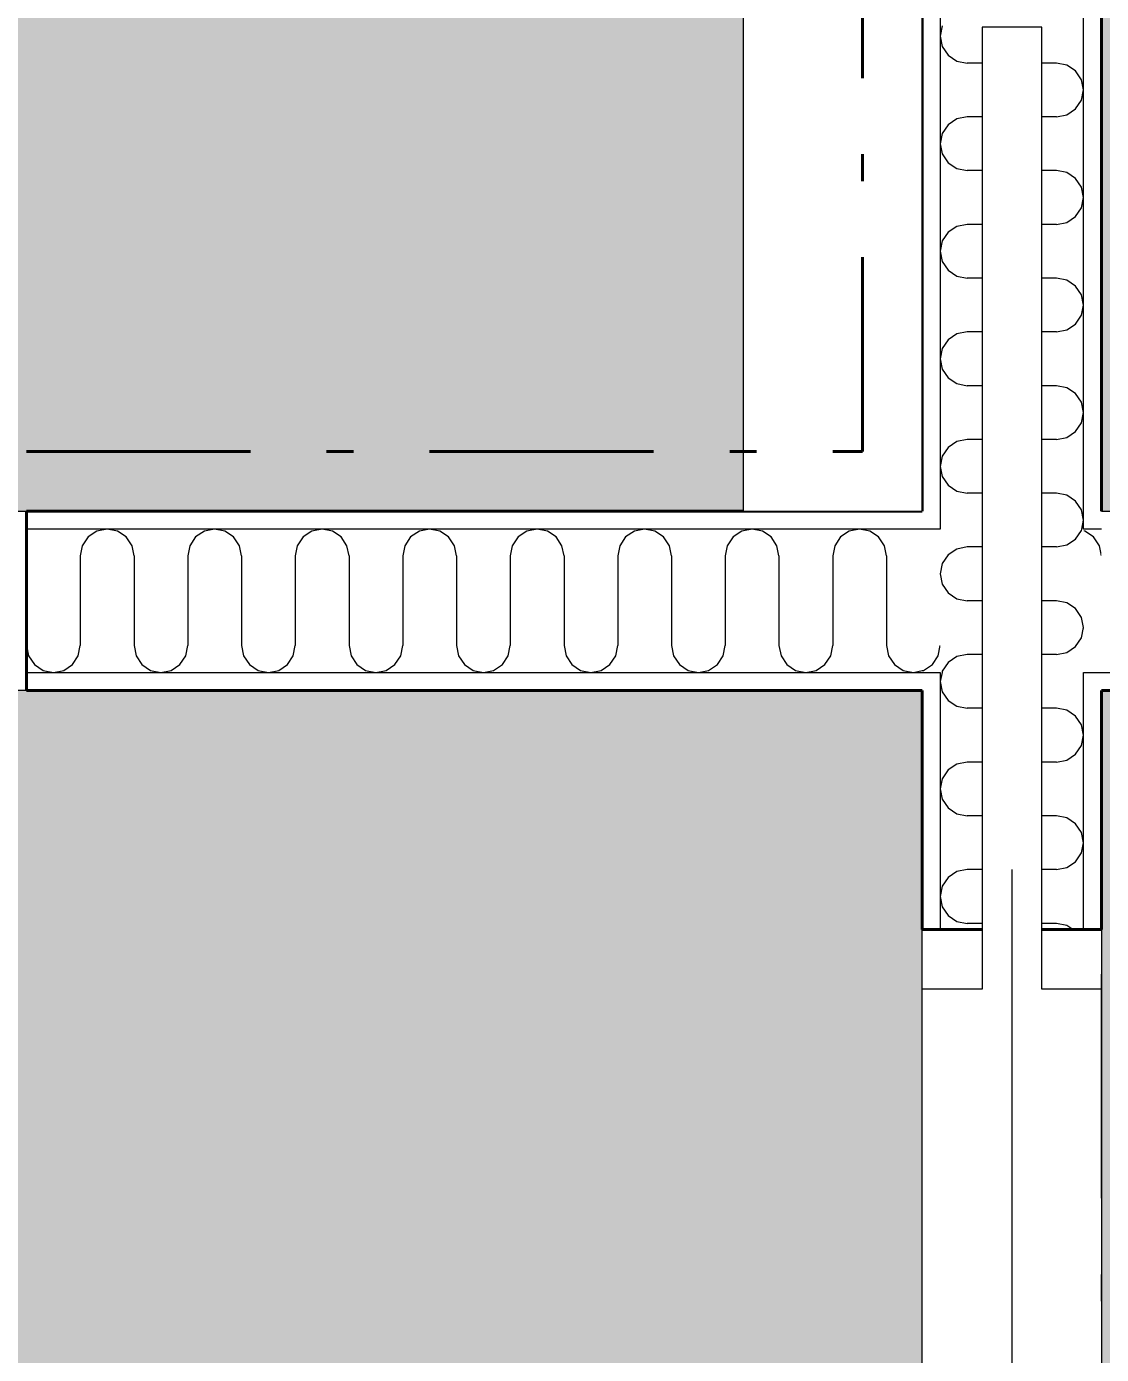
# Model space of a CAD drawing. Header units: millimetres. Extents: x -3100 to 17162, y -19566 to 10100.
# Drawn here: x 8100 to 9000, y 3644 to 4756 of the extents above; entities that cross this region are included whole.
import ezdxf

# ---------------------------------------------------------------- set-up
doc = ezdxf.new("R2010")
doc.units = ezdxf.units.MM
doc.header["$MEASUREMENT"] = 0
doc.linetypes.add('Wipeout_Contour', pattern=[1000, 0, -1000])
doc.linetypes.add('Čerchovaná M', pattern=[337.5, 187.5, -63.75, 22.5, -63.75])
for name, color, linetype in [('Externí - moduly', 7, 'Continuous'), ('Interiér - nábytek', 7, 'Continuous'), ('Konstrukce - svislé nosné', 7, 'Continuous'), ('Konstrukce – Dělicí čáry vrstev', 7, 'Continuous'), ('Kóty - SP', 7, 'Continuous'), ('Otvory – Dveře', 7, 'Continuous'), ('Výplně - Povrchové', 7, 'Continuous'), ('Výplně – Řezové', 7, 'Continuous'), ('Zóny', 7, 'Continuous')]:
    doc.layers.add(name, color=color, linetype=linetype)
doc.styles.add('GENEROVANÝ_STYL_1', font='Arial.ttf')
doc.dimstyles.new('GENEROVANÝ_STYL__1', dxfattribs={"dimtxt": 134.999996, "dimasz": 114, "dimexe": 0.18, "dimexo": 0.0625, "dimgap": 0, "dimtad": 1, "dimtih": 1, "dimtoh": 1, "dimdec": 0, "dimzin": 0, "dimdsep": 46, "dimtxsty": 'GENEROVANÝ_STYL_1', "dimblk": 'ARROWHEAD_2', "dimblk1": 'ARROWHEAD_2', "dimblk2": 'ARROWHEAD_2', "dimcen": 0.09, "dimse1": 1, "dimse2": 1, "dimclrd": 256, "dimclre": 256, "dimclrt": 256, "dimazin": 0, "dimtfac": 1, "dimtdec": 4, "dimtmove": 0, "dimatfit": 3, "dimfxl": 1, "dimtolj": 1, "dimtzin": 0, "dimarcsym": 0})
doc.dimstyles.new('GENEROVANÝ_STYL__2', dxfattribs={"dimtxt": 134.999996, "dimasz": 114, "dimexe": 0.18, "dimexo": 0.0625, "dimgap": 0, "dimtad": 1, "dimdec": 0, "dimzin": 0, "dimdsep": 46, "dimtxsty": 'GENEROVANÝ_STYL_1', "dimblk": 'ARROWHEAD_2', "dimblk1": 'ARROWHEAD_2', "dimblk2": 'ARROWHEAD_2', "dimcen": 0.09, "dimse1": 1, "dimse2": 1, "dimclrd": 256, "dimclre": 256, "dimclrt": 256, "dimazin": 0, "dimtfac": 1, "dimtdec": 4, "dimtmove": 0, "dimatfit": 3, "dimfxl": 1, "dimtolj": 1, "dimtzin": 0, "dimarcsym": 0})
doc.dimstyles.new('GENEROVANÝ_STYL__4', dxfattribs={"dimtxt": 134.999996, "dimasz": 114, "dimexe": 0.18, "dimexo": 0.0625, "dimgap": 0, "dimtad": 1, "dimtih": 1, "dimtoh": 1, "dimdec": 0, "dimzin": 0, "dimdsep": 46, "dimtxsty": 'GENEROVANÝ_STYL_1', "dimblk": 'ARROWHEAD_2', "dimblk1": 'ARROWHEAD_2', "dimblk2": 'ARROWHEAD_2', "dimcen": 0.09, "dimse1": 1, "dimse2": 1, "dimclrd": 256, "dimclre": 256, "dimclrt": 256, "dimazin": 0, "dimtfac": 1, "dimtdec": 4, "dimtmove": 2, "dimatfit": 3, "dimfxl": 1, "dimtolj": 1, "dimtzin": 0, "dimarcsym": 0})
pattern_1 = [(0, (0, 0), (0, 56.25), [0, -56.25])]

# ---------------------------------------------------------------- blocks, each defined once
blk = doc.blocks.new('Pokoj 1_1.06_4', base_point=(10597.2, 6204))
at = {"layer": 'Zóny', "linetype": 'Continuous', "lineweight": 0, "true_color": 0xffffff}
blk.add_hatch(color=7, dxfattribs=at).paths.add_polyline_path([(9000, 7400), (9000, 4350), (12700, 4350), (12700, 7400)])
blk = doc.blocks.new('Obývací pokoj + KK_1.04_5', base_point=(11400, 3454))
at = {"layer": 'Zóny', "linetype": 'Continuous', "lineweight": 0, "true_color": 0xffffff}
blk.add_hatch(color=7, dxfattribs=at).paths.add_polyline_path([(9000, 4200), (9000, 2900), (8385, 2900), (8385, 0), (9000, 0), (9000, -5080), (14100, -5080), (14100, 4200)])
blk = doc.blocks.new('Koupelna + WC_1.07_6', base_point=(5845.1, 6200))
at = {"layer": 'Zóny', "linetype": 'Continuous', "lineweight": 0, "true_color": 0xffffff}
blk.add_hatch(color=7, dxfattribs=at).paths.add_polyline_path([(5050, 7400), (5050, 5925), (5950, 5925), (5950, 6800), (6100, 6800), (6100, 4950), (5950, 4950), (5950, 5825), (5050, 5825), (5050, 4350), (8850, 4350), (8850, 7400)])
blk = doc.blocks.new('Chodba_1.11_11', base_point=(4847.2, 3004))
at = {"layer": 'Zóny', "linetype": 'Continuous', "lineweight": 0, "true_color": 0xffffff}
blk.add_hatch(color=7, dxfattribs=at).paths.add_polyline_path([(3250, 4200), (3250, 3000), (8850, 3000), (8850, 4200)])
blk = doc.blocks.new('*X234')
at = {"layer": 'Výplně – Řezové', "color": 53, "linetype": 'Continuous', "lineweight": 13, "true_color": 0xeccf4f}
for p, q in [((8986.1, 4333.3), (8985, 4333.5)), ((8993.4, 4328.4), (8986.1, 4333.3)), ((8998.3, 4321.1), (8993.4, 4328.4)), ((9000, 4312.5), (8998.3, 4321.1))]:
    blk.add_line(p, q, dxfattribs=at)
blk = doc.blocks.new('*X235')
at = {"layer": 'Výplně – Řezové', "color": 53, "linetype": 'Continuous', "lineweight": 13, "true_color": 0xeccf4f}
for p, q in [((8863.3, 4228.9), (8865, 4237.5)), ((8858.4, 4221.6), (8863.3, 4228.9)), ((8850, 4216.5), (8851.1, 4216.7)), ((8851.1, 4216.7), (8858.4, 4221.6))]:
    blk.add_line(p, q, dxfattribs=at)
blk = doc.blocks.new('*X240')
at = {"layer": 'Výplně – Řezové', "color": 53, "linetype": 'Continuous', "lineweight": 13, "true_color": 0xeccf4f}
for p, q in [((8167.5, 4335), (8158.9, 4333.3)), ((8176.1, 4333.3), (8167.5, 4335)), ((8257.5, 4335), (8248.9, 4333.3)), ((8266.1, 4333.3), (8257.5, 4335)), ((8347.5, 4335), (8338.9, 4333.3)), ((8356.1, 4333.3), (8347.5, 4335)), ((8437.5, 4335), (8428.9, 4333.3)), ((8446.1, 4333.3), (8437.5, 4335)), ((8527.5, 4335), (8518.9, 4333.3)), ((8536.1, 4333.3), (8527.5, 4335)), ((8617.5, 4335), (8608.9, 4333.3)), ((8626.1, 4333.3), (8617.5, 4335)), ((8707.5, 4335), (8698.9, 4333.3)), ((8716.1, 4333.3), (8707.5, 4335)), ((8797.5, 4335), (8788.9, 4333.3)), ((8806.1, 4333.3), (8797.5, 4335)), ((8151.6, 4328.4), (8146.7, 4321.1)), ((8158.9, 4333.3), (8151.6, 4328.4)), ((8183.4, 4328.4), (8176.1, 4333.3)), ((8188.3, 4321.1), (8183.4, 4328.4)), ((8241.6, 4328.4), (8236.7, 4321.1)), ((8248.9, 4333.3), (8241.6, 4328.4)), ((8273.4, 4328.4), (8266.1, 4333.3)), ((8278.3, 4321.1), (8273.4, 4328.4)), ((8331.6, 4328.4), (8326.7, 4321.1)), ((8338.9, 4333.3), (8331.6, 4328.4)), ((8363.4, 4328.4), (8356.1, 4333.3)), ((8368.3, 4321.1), (8363.4, 4328.4)), ((8421.6, 4328.4), (8416.7, 4321.1)), ((8428.9, 4333.3), (8421.6, 4328.4)), ((8453.4, 4328.4), (8446.1, 4333.3)), ((8458.3, 4321.1), (8453.4, 4328.4)), ((8511.6, 4328.4), (8506.7, 4321.1)), ((8518.9, 4333.3), (8511.6, 4328.4)), ((8543.4, 4328.4), (8536.1, 4333.3)), ((8548.3, 4321.1), (8543.4, 4328.4)), ((8601.6, 4328.4), (8596.7, 4321.1)), ((8608.9, 4333.3), (8601.6, 4328.4)), ((8633.4, 4328.4), (8626.1, 4333.3)), ((8638.3, 4321.1), (8633.4, 4328.4)), ((8691.6, 4328.4), (8686.7, 4321.1)), ((8698.9, 4333.3), (8691.6, 4328.4)), ((8723.4, 4328.4), (8716.1, 4333.3)), ((8728.3, 4321.1), (8723.4, 4328.4)), ((8781.6, 4328.4), (8776.7, 4321.1)), ((8788.9, 4333.3), (8781.6, 4328.4)), ((8813.4, 4328.4), (8806.1, 4333.3)), ((8818.3, 4321.1), (8813.4, 4328.4)), ((8100, 4312.5), (8100, 4237.5)), ((8146.7, 4321.1), (8145, 4312.5)), ((8145, 4312.5), (8145, 4237.5)), ((8190, 4312.5), (8188.3, 4321.1)), ((8190, 4312.5), (8190, 4237.5)), ((8236.7, 4321.1), (8235, 4312.5)), ((8235, 4312.5), (8235, 4237.5)), ((8280, 4312.5), (8278.3, 4321.1)), ((8280, 4312.5), (8280, 4237.5)), ((8326.7, 4321.1), (8325, 4312.5)), ((8325, 4312.5), (8325, 4237.5)), ((8370, 4312.5), (8368.3, 4321.1)), ((8370, 4312.5), (8370, 4237.5)), ((8416.7, 4321.1), (8415, 4312.5)), ((8415, 4312.5), (8415, 4237.5)), ((8460, 4312.5), (8458.3, 4321.1)), ((8460, 4312.5), (8460, 4237.5)), ((8506.7, 4321.1), (8505, 4312.5)), ((8505, 4312.5), (8505, 4237.5)), ((8550, 4312.5), (8548.3, 4321.1)), ((8550, 4312.5), (8550, 4237.5)), ((8596.7, 4321.1), (8595, 4312.5)), ((8595, 4312.5), (8595, 4237.5)), ((8640, 4312.5), (8638.3, 4321.1)), ((8640, 4312.5), (8640, 4237.5)), ((8686.7, 4321.1), (8685, 4312.5)), ((8685, 4312.5), (8685, 4237.5)), ((8730, 4312.5), (8728.3, 4321.1)), ((8730, 4312.5), (8730, 4237.5)), ((8776.7, 4321.1), (8775, 4312.5)), ((8775, 4312.5), (8775, 4237.5)), ((8820, 4312.5), (8818.3, 4321.1)), ((8820, 4312.5), (8820, 4237.5)), ((8100, 4237.5), (8101.7, 4228.9)), ((8143.3, 4228.9), (8145, 4237.5)), ((8190, 4237.5), (8191.7, 4228.9)), ((8233.3, 4228.9), (8235, 4237.5)), ((8280, 4237.5), (8281.7, 4228.9)), ((8323.3, 4228.9), (8325, 4237.5)), ((8370, 4237.5), (8371.7, 4228.9)), ((8413.3, 4228.9), (8415, 4237.5)), ((8460, 4237.5), (8461.7, 4228.9)), ((8503.3, 4228.9), (8505, 4237.5)), ((8550, 4237.5), (8551.7, 4228.9)), ((8593.3, 4228.9), (8595, 4237.5)), ((8640, 4237.5), (8641.7, 4228.9)), ((8683.3, 4228.9), (8685, 4237.5)), ((8730, 4237.5), (8731.7, 4228.9)), ((8773.3, 4228.9), (8775, 4237.5)), ((8820, 4237.5), (8821.7, 4228.9)), ((8101.7, 4228.9), (8106.6, 4221.6)), ((8138.4, 4221.6), (8143.3, 4228.9)), ((8191.7, 4228.9), (8196.6, 4221.6)), ((8228.4, 4221.6), (8233.3, 4228.9)), ((8281.7, 4228.9), (8286.6, 4221.6)), ((8318.4, 4221.6), (8323.3, 4228.9)), ((8371.7, 4228.9), (8376.6, 4221.6)), ((8408.4, 4221.6), (8413.3, 4228.9)), ((8461.7, 4228.9), (8466.6, 4221.6)), ((8498.4, 4221.6), (8503.3, 4228.9)), ((8551.7, 4228.9), (8556.6, 4221.6)), ((8588.4, 4221.6), (8593.3, 4228.9)), ((8641.7, 4228.9), (8646.6, 4221.6)), ((8678.4, 4221.6), (8683.3, 4228.9)), ((8731.7, 4228.9), (8736.6, 4221.6)), ((8768.4, 4221.6), (8773.3, 4228.9)), ((8821.7, 4228.9), (8826.6, 4221.6)), ((8106.6, 4221.6), (8113.9, 4216.7)), ((8113.9, 4216.7), (8122.5, 4215)), ((8122.5, 4215), (8131.1, 4216.7)), ((8131.1, 4216.7), (8138.4, 4221.6)), ((8196.6, 4221.6), (8203.9, 4216.7)), ((8203.9, 4216.7), (8212.5, 4215)), ((8212.5, 4215), (8221.1, 4216.7)), ((8221.1, 4216.7), (8228.4, 4221.6)), ((8286.6, 4221.6), (8293.9, 4216.7)), ((8293.9, 4216.7), (8302.5, 4215)), ((8302.5, 4215), (8311.1, 4216.7)), ((8311.1, 4216.7), (8318.4, 4221.6)), ((8376.6, 4221.6), (8383.9, 4216.7)), ((8383.9, 4216.7), (8392.5, 4215)), ((8392.5, 4215), (8401.1, 4216.7)), ((8401.1, 4216.7), (8408.4, 4221.6)), ((8466.6, 4221.6), (8473.9, 4216.7)), ((8473.9, 4216.7), (8482.5, 4215)), ((8482.5, 4215), (8491.1, 4216.7)), ((8491.1, 4216.7), (8498.4, 4221.6)), ((8556.6, 4221.6), (8563.9, 4216.7)), ((8563.9, 4216.7), (8572.5, 4215)), ((8572.5, 4215), (8581.1, 4216.7)), ((8581.1, 4216.7), (8588.4, 4221.6)), ((8646.6, 4221.6), (8653.9, 4216.7)), ((8653.9, 4216.7), (8662.5, 4215)), ((8662.5, 4215), (8671.1, 4216.7)), ((8671.1, 4216.7), (8678.4, 4221.6)), ((8736.6, 4221.6), (8743.9, 4216.7)), ((8743.9, 4216.7), (8752.5, 4215)), ((8752.5, 4215), (8761.1, 4216.7)), ((8761.1, 4216.7), (8768.4, 4221.6)), ((8826.6, 4221.6), (8833.9, 4216.7)), ((8833.9, 4216.7), (8842.5, 4215)), ((8842.5, 4215), (8850, 4216.5))]:
    blk.add_line(p, q, dxfattribs=at)
blk = doc.blocks.new('Zeď_15', base_point=(3250, 4200))
at = {"color": 254, "linetype": 'Wipeout_Contour', "lineweight": 0, "ltscale": 39341.343879}
blk.add_wipeout([(8850, 4335), (8850, 4215), (8865, 4215), (8865, 4335)], dxfattribs=at).dxf.layer = 'Výplně – Řezové'
at = {"color": 254, "linetype": 'Wipeout_Contour', "lineweight": 0, "ltscale": 39828.351732}
blk.add_wipeout([(8985, 4335), (8985, 4215), (9000, 4215), (9000, 4335)], dxfattribs=at).dxf.layer = 'Výplně – Řezové'
at = {"layer": 'Konstrukce - svislé nosné', "color": 7, "lineweight": 40}
for name in ['*X234', '*X235']:
    blk.add_blockref(name, (0, 0), dxfattribs=at)
at = {"color": 254, "linetype": 'Wipeout_Contour', "lineweight": 0, "ltscale": 38097.159685}
blk.add_wipeout([(8100, 4350), (8100, 4335), (8850, 4335), (8850, 4350)], dxfattribs=at).dxf.layer = 'Výplně – Řezové'
at = {"color": 254, "linetype": 'Wipeout_Contour', "lineweight": 0, "ltscale": 41016.312263}
blk.add_wipeout([(9700, 4215), (9000, 4215), (9000, 4200), (9700, 4200)], dxfattribs=at).dxf.layer = 'Výplně – Řezové'
at = {"layer": 'Výplně – Řezové', "linetype": 'Continuous', "lineweight": 13, "true_color": 0xa8a8a8}
h = blk.add_hatch(dxfattribs=at)
h.set_pattern_fill('Sádra', color=253, style=0, pattern_type=2)
h.set_pattern_definition(pattern_1)
h.paths.add_polyline_path([(8100, 4350), (8100, 4335), (8850, 4335), (8850, 4350)])
h = blk.add_hatch(dxfattribs=at)
h.set_pattern_fill('Sádra', color=253, style=0, pattern_type=2)
h.set_pattern_definition(pattern_1)
h.paths.add_polyline_path([(9700, 4215), (9000, 4215), (9000, 4200), (9700, 4200)])
at = {"layer": 'Konstrukce - svislé nosné', "color": 7, "linetype": 'Continuous', "lineweight": 40, "flags": 128}
for points in [[(8850, 4350), (8100, 4350)], [(9000, 4200), (9700, 4200)]]:
    blk.add_lwpolyline(points, dxfattribs=at)
at = {"color": 254, "linetype": 'Wipeout_Contour', "lineweight": 0, "ltscale": 37853.700518}
blk.add_wipeout([(8100, 4215), (8100, 4200), (8850, 4200), (8850, 4215)], dxfattribs=at).dxf.layer = 'Výplně – Řezové'
at = {"layer": 'Výplně – Řezové', "linetype": 'Continuous', "lineweight": 13, "true_color": 0xa8a8a8}
h = blk.add_hatch(dxfattribs=at)
h.set_pattern_fill('Sádra', color=253, style=0, pattern_type=2)
h.set_pattern_definition(pattern_1)
h.paths.add_polyline_path([(8100, 4215), (8100, 4200), (8850, 4200), (8850, 4215)])
at = {"layer": 'Konstrukce - svislé nosné', "color": 7, "linetype": 'Continuous', "lineweight": 40, "flags": 128}
blk.add_lwpolyline([(8100, 4200), (8850, 4200)], dxfattribs=at)
at = {"color": 254, "linetype": 'Wipeout_Contour', "lineweight": 0, "ltscale": 41128.510515}
blk.add_wipeout([(9000, 4215), (9700, 4215), (9700, 4335), (9000, 4335)], dxfattribs=at).dxf.layer = 'Výplně – Řezové'
at = {"layer": 'Konstrukce – Dělicí čáry vrstev', "color": 7, "linetype": 'Continuous', "lineweight": 13}
for p, q in [((9000, 4335), (8985, 4335)), ((8985, 4215), (9000, 4215)), ((9000, 4215), (9700, 4215))]:
    blk.add_line(p, q, dxfattribs=at)
at = {"color": 254, "linetype": 'Wipeout_Contour', "lineweight": 0, "ltscale": 37975.255752}
blk.add_wipeout([(8850, 4335), (8100, 4335), (8100, 4215), (8850, 4215)], dxfattribs=at).dxf.layer = 'Výplně – Řezové'
at = {"layer": 'Konstrukce - svislé nosné', "color": 7, "linetype": 'Continuous', "lineweight": 40}
for p, q in [((8100, 4350), (8100, 4335)), ((8100, 4335), (8100, 4215)), ((8100, 4215), (8100, 4200))]:
    blk.add_line(p, q, dxfattribs=at)
at = {"layer": 'Konstrukce – Dělicí čáry vrstev', "color": 7, "linetype": 'Continuous', "lineweight": 13}
for p, q in [((8850, 4335), (8100, 4335)), ((8865, 4335), (8850, 4335)), ((8100, 4215), (8850, 4215)), ((8850, 4215), (8865, 4215))]:
    blk.add_line(p, q, dxfattribs=at)
at = {"layer": 'Konstrukce - svislé nosné', "color": 7, "lineweight": 40}
blk.add_blockref('*X240', (0, 0), dxfattribs=at)
blk = doc.blocks.new('*X253')
at = {"layer": 'Výplně – Řezové', "color": 53, "linetype": 'Continuous', "lineweight": 13, "true_color": 0xeccf4f}
for p, q in [((8866.5, 4215), (8865, 4207.5)), ((8865, 4207.5), (8866.7, 4198.9)), ((8866.7, 4198.9), (8871.6, 4191.6)), ((8871.6, 4191.6), (8878.9, 4186.7)), ((8878.9, 4186.7), (8887.5, 4185)), ((8900, 4185), (8887.5, 4185)), ((8878.9, 4138.3), (8871.6, 4133.4)), ((8887.5, 4140), (8878.9, 4138.3)), ((8900, 4140), (8887.5, 4140)), ((8866.7, 4126.1), (8865, 4117.5)), ((8871.6, 4133.4), (8866.7, 4126.1)), ((8865, 4117.5), (8866.7, 4108.9)), ((8866.7, 4108.9), (8871.6, 4101.6)), ((8871.6, 4101.6), (8878.9, 4096.7)), ((8878.9, 4096.7), (8887.5, 4095)), ((8900, 4095), (8887.5, 4095)), ((8878.9, 4048.3), (8871.6, 4043.4)), ((8887.5, 4050), (8878.9, 4048.3)), ((8900, 4050), (8887.5, 4050)), ((8866.7, 4036.1), (8865, 4027.5)), ((8871.6, 4043.4), (8866.7, 4036.1)), ((8865, 4027.5), (8866.7, 4018.9)), ((8866.7, 4018.9), (8871.6, 4011.6)), ((8871.6, 4011.6), (8878.9, 4006.7)), ((8878.9, 4006.7), (8887.5, 4005)), ((8900, 4005), (8887.5, 4005))]:
    blk.add_line(p, q, dxfattribs=at)
blk = doc.blocks.new('*X254')
at = {"layer": 'Výplně – Řezové', "color": 53, "linetype": 'Continuous', "lineweight": 13, "true_color": 0xeccf4f}
for p, q in [((8962.5, 4185), (8950, 4185)), ((8971.1, 4183.3), (8962.5, 4185)), ((8978.4, 4178.4), (8971.1, 4183.3)), ((8983.3, 4171.1), (8978.4, 4178.4)), ((8985, 4162.5), (8983.3, 4171.1)), ((8983.3, 4153.9), (8985, 4162.5)), ((8971.1, 4141.7), (8978.4, 4146.6)), ((8978.4, 4146.6), (8983.3, 4153.9)), ((8962.5, 4140), (8950, 4140)), ((8962.5, 4140), (8971.1, 4141.7)), ((8962.5, 4095), (8950, 4095)), ((8971.1, 4093.3), (8962.5, 4095)), ((8978.4, 4088.4), (8971.1, 4093.3)), ((8983.3, 4081.1), (8978.4, 4088.4)), ((8985, 4072.5), (8983.3, 4081.1)), ((8983.3, 4063.9), (8985, 4072.5)), ((8971.1, 4051.7), (8978.4, 4056.6)), ((8978.4, 4056.6), (8983.3, 4063.9)), ((8962.5, 4050), (8950, 4050)), ((8962.5, 4050), (8971.1, 4051.7)), ((8962.5, 4005), (8950, 4005)), ((8971.1, 4003.3), (8962.5, 4005)), ((8976, 4000), (8971.1, 4003.3))]:
    blk.add_line(p, q, dxfattribs=at)
blk = doc.blocks.new('*X256')
at = {"layer": 'Výplně – Řezové', "color": 53, "linetype": 'Continuous', "lineweight": 13, "true_color": 0xeccf4f}
for p, q in [((8871.6, 4313.4), (8866.7, 4306.1)), ((8878.9, 4318.3), (8871.6, 4313.4)), ((8887.5, 4320), (8878.9, 4318.3)), ((8900, 4320), (8887.5, 4320)), ((8866.7, 4306.1), (8865, 4297.5)), ((8865, 4297.5), (8866.7, 4288.9)), ((8866.7, 4288.9), (8871.6, 4281.6)), ((8871.6, 4281.6), (8878.9, 4276.7)), ((8878.9, 4276.7), (8887.5, 4275)), ((8900, 4275), (8887.5, 4275)), ((8871.6, 4223.4), (8866.7, 4216.1)), ((8878.9, 4228.3), (8871.6, 4223.4)), ((8887.5, 4230), (8878.9, 4228.3)), ((8900, 4230), (8887.5, 4230)), ((8866.7, 4216.1), (8866.5, 4215))]:
    blk.add_line(p, q, dxfattribs=at)
blk = doc.blocks.new('*X257')
at = {"layer": 'Výplně – Řezové', "color": 53, "linetype": 'Continuous', "lineweight": 13, "true_color": 0xeccf4f}
for p, q in [((8983.3, 4333.9), (8983.5, 4335)), ((8971.1, 4321.7), (8978.4, 4326.6)), ((8978.4, 4326.6), (8983.3, 4333.9)), ((8962.5, 4320), (8950, 4320)), ((8962.5, 4320), (8971.1, 4321.7)), ((8962.5, 4275), (8950, 4275)), ((8971.1, 4273.3), (8962.5, 4275)), ((8978.4, 4268.4), (8971.1, 4273.3)), ((8983.3, 4261.1), (8978.4, 4268.4)), ((8985, 4252.5), (8983.3, 4261.1)), ((8983.3, 4243.9), (8985, 4252.5)), ((8971.1, 4231.7), (8978.4, 4236.6)), ((8978.4, 4236.6), (8983.3, 4243.9)), ((8962.5, 4230), (8950, 4230)), ((8962.5, 4230), (8971.1, 4231.7))]:
    blk.add_line(p, q, dxfattribs=at)
blk = doc.blocks.new('*X258')
at = {"layer": 'Výplně – Řezové', "color": 53, "linetype": 'Continuous', "lineweight": 13, "true_color": 0xeccf4f}
for p, q in [((8866.7, 4756.1), (8865, 4747.5)), ((8865, 4747.5), (8866.7, 4738.9)), ((8866.7, 4738.9), (8871.6, 4731.6)), ((8871.6, 4731.6), (8878.9, 4726.7)), ((8878.9, 4726.7), (8887.5, 4725)), ((8900, 4725), (8887.5, 4725)), ((8962.5, 4725), (8950, 4725)), ((8971.1, 4723.3), (8962.5, 4725)), ((8978.4, 4718.4), (8971.1, 4723.3)), ((8983.3, 4711.1), (8978.4, 4718.4)), ((8985, 4702.5), (8983.3, 4711.1)), ((8983.3, 4693.9), (8985, 4702.5)), ((8978.4, 4686.6), (8983.3, 4693.9)), ((8887.5, 4680), (8878.9, 4678.3)), ((8900, 4680), (8887.5, 4680)), ((8962.5, 4680), (8950, 4680)), ((8962.5, 4680), (8971.1, 4681.7)), ((8971.1, 4681.7), (8978.4, 4686.6)), ((8871.6, 4673.4), (8866.7, 4666.1)), ((8878.9, 4678.3), (8871.6, 4673.4)), ((8866.7, 4666.1), (8865, 4657.5)), ((8865, 4657.5), (8866.7, 4648.9)), ((8866.7, 4648.9), (8871.6, 4641.6)), ((8871.6, 4641.6), (8878.9, 4636.7)), ((8878.9, 4636.7), (8887.5, 4635)), ((8900, 4635), (8887.5, 4635)), ((8962.5, 4635), (8950, 4635)), ((8971.1, 4633.3), (8962.5, 4635)), ((8978.4, 4628.4), (8971.1, 4633.3)), ((8983.3, 4621.1), (8978.4, 4628.4)), ((8985, 4612.5), (8983.3, 4621.1)), ((8983.3, 4603.9), (8985, 4612.5)), ((8978.4, 4596.6), (8983.3, 4603.9)), ((8887.5, 4590), (8878.9, 4588.3)), ((8900, 4590), (8887.5, 4590)), ((8962.5, 4590), (8950, 4590)), ((8962.5, 4590), (8971.1, 4591.7)), ((8971.1, 4591.7), (8978.4, 4596.6)), ((8871.6, 4583.4), (8866.7, 4576.1)), ((8878.9, 4588.3), (8871.6, 4583.4)), ((8866.7, 4576.1), (8865, 4567.5)), ((8865, 4567.5), (8866.7, 4558.9)), ((8866.7, 4558.9), (8871.6, 4551.6)), ((8871.6, 4551.6), (8878.9, 4546.7)), ((8878.9, 4546.7), (8887.5, 4545)), ((8900, 4545), (8887.5, 4545)), ((8962.5, 4545), (8950, 4545)), ((8971.1, 4543.3), (8962.5, 4545)), ((8978.4, 4538.4), (8971.1, 4543.3)), ((8983.3, 4531.1), (8978.4, 4538.4)), ((8985, 4522.5), (8983.3, 4531.1)), ((8978.4, 4506.6), (8983.3, 4513.9)), ((8983.3, 4513.9), (8985, 4522.5)), ((8962.5, 4500), (8971.1, 4501.7)), ((8971.1, 4501.7), (8978.4, 4506.6)), ((8871.6, 4493.4), (8866.7, 4486.1)), ((8878.9, 4498.3), (8871.6, 4493.4)), ((8887.5, 4500), (8878.9, 4498.3)), ((8900, 4500), (8887.5, 4500)), ((8962.5, 4500), (8950, 4500)), ((8866.7, 4486.1), (8865, 4477.5)), ((8865, 4477.5), (8866.7, 4468.9)), ((8866.7, 4468.9), (8871.6, 4461.6)), ((8871.6, 4461.6), (8878.9, 4456.7)), ((8878.9, 4456.7), (8887.5, 4455)), ((8900, 4455), (8887.5, 4455)), ((8962.5, 4455), (8950, 4455)), ((8971.1, 4453.3), (8962.5, 4455)), ((8978.4, 4448.4), (8971.1, 4453.3)), ((8983.3, 4441.1), (8978.4, 4448.4)), ((8985, 4432.5), (8983.3, 4441.1)), ((8978.4, 4416.6), (8983.3, 4423.9)), ((8983.3, 4423.9), (8985, 4432.5)), ((8971.1, 4411.7), (8978.4, 4416.6)), ((8871.6, 4403.4), (8866.7, 4396.1)), ((8878.9, 4408.3), (8871.6, 4403.4)), ((8887.5, 4410), (8878.9, 4408.3)), ((8900, 4410), (8887.5, 4410)), ((8962.5, 4410), (8950, 4410)), ((8962.5, 4410), (8971.1, 4411.7)), ((8866.7, 4396.1), (8865, 4387.5)), ((8865, 4387.5), (8866.7, 4378.9)), ((8866.7, 4378.9), (8871.6, 4371.6)), ((8871.6, 4371.6), (8878.9, 4366.7)), ((8878.9, 4366.7), (8887.5, 4365)), ((8900, 4365), (8887.5, 4365)), ((8962.5, 4365), (8950, 4365)), ((8971.1, 4363.3), (8962.5, 4365)), ((8978.4, 4358.4), (8971.1, 4363.3)), ((8983.3, 4351.1), (8978.4, 4358.4)), ((8985, 4342.5), (8983.3, 4351.1)), ((8983.5, 4335), (8985, 4342.5))]:
    blk.add_line(p, q, dxfattribs=at)
blk = doc.blocks.new('Zásuvné dveře 27_2')
at = {"layer": 'Otvory – Dveře', "color": 7, "linetype": 'Čerchovaná M', "lineweight": 20}
for p, q in [((-450, 0), (450, 0)), ((-450, -150), (450, -150))]:
    blk.add_line(p, q, dxfattribs=at)
at = {"layer": 'Otvory – Dveře', "color": 7, "linetype": 'Continuous', "lineweight": 20}
for p, q in [((-400, 0), (-450, 0)), ((-450, 0), (-450, -150)), ((-400, -150), (-400, 0)), ((450, 0), (400, 0)), ((400, 0), (400, -50)), ((450, -50), (450, 0)), ((400, -50), (450, -50)), ((500, -75), (-300, -75)), ((450, -100), (400, -100)), ((400, -100), (400, -150)), ((450, -150), (450, -100)), ((-450, -150), (-400, -150)), ((400, -150), (450, -150))]:
    blk.add_line(p, q, dxfattribs=at)
at = {"layer": 'Otvory – Dveře', "color": 7, "linetype": 'Continuous', "lineweight": 40}
for p, q in [((-450, 0), (-450, -15)), ((-450, 0), (-450, -15)), ((450, 0), (450, -15)), ((450, 0), (450, -15)), ((-450, -15), (-450, -135)), ((-450, -15), (-450, -135)), ((450, -15), (450, -50)), ((450, -15), (450, -50)), ((450, -100), (450, -135)), ((450, -100), (450, -135)), ((-450, -135), (-450, -150)), ((-450, -135), (-450, -150)), ((450, -135), (450, -150)), ((450, -135), (450, -150))]:
    blk.add_line(p, q, dxfattribs=at)
blk = doc.blocks.new('Zeď_16', base_point=(8850, 7400))
at = {"color": 254, "linetype": 'Wipeout_Contour', "lineweight": 0, "ltscale": 39458.872003}
blk.add_wipeout([(8850, 4350), (8850, 4335), (8865, 4335), (8865, 4350)], dxfattribs=at).dxf.layer = 'Výplně – Řezové'
at = {"color": 254, "linetype": 'Wipeout_Contour', "lineweight": 0, "ltscale": 39944.443666}
blk.add_wipeout([(8985, 4350), (8985, 4335), (9000, 4335), (9000, 4350)], dxfattribs=at).dxf.layer = 'Výplně – Řezové'
at = {"color": 254, "linetype": 'Wipeout_Contour', "lineweight": 0, "ltscale": 39043.259881}
blk.add_wipeout([(8850, 4200), (8850, 4000), (8865, 4000), (8865, 4200)], dxfattribs=at).dxf.layer = 'Výplně – Řezové'
at = {"color": 254, "linetype": 'Wipeout_Contour', "lineweight": 0, "ltscale": 39533.945411}
blk.add_wipeout([(8985, 4000), (9000, 4000), (9000, 4200), (8985, 4200)], dxfattribs=at).dxf.layer = 'Výplně – Řezové'
at = {"layer": 'Výplně – Řezové', "linetype": 'Continuous', "lineweight": 13, "true_color": 0xa8a8a8}
h = blk.add_hatch(dxfattribs=at)
h.set_pattern_fill('Sádra', color=253, style=0, pattern_type=2)
h.set_pattern_definition(pattern_1)
h.paths.add_polyline_path([(8850, 4350), (8850, 4335), (8865, 4335), (8865, 4350)])
h = blk.add_hatch(dxfattribs=at)
h.set_pattern_fill('Sádra', color=253, style=0, pattern_type=2)
h.set_pattern_definition(pattern_1)
h.paths.add_polyline_path([(8985, 4350), (8985, 4335), (9000, 4335), (9000, 4350)])
h = blk.add_hatch(dxfattribs=at)
h.set_pattern_fill('Sádra', color=253, style=0, pattern_type=2)
h.set_pattern_definition(pattern_1)
h.paths.add_polyline_path([(8850, 4200), (8850, 4000), (8865, 4000), (8865, 4200)])
h = blk.add_hatch(dxfattribs=at)
h.set_pattern_fill('Sádra', color=253, style=0, pattern_type=2)
h.set_pattern_definition(pattern_1)
h.paths.add_polyline_path([(8985, 4000), (9000, 4000), (9000, 4200), (8985, 4200)])
at = {"color": 254, "linetype": 'Wipeout_Contour', "lineweight": 0, "ltscale": 42819.697294}
blk.add_wipeout([(8865, 4350), (8865, 7400), (8850, 7400), (8850, 4350)], dxfattribs=at).dxf.layer = 'Výplně – Řezové'
at = {"color": 254, "linetype": 'Wipeout_Contour', "lineweight": 0, "ltscale": 43270.252099}
blk.add_wipeout([(9000, 4350), (9000, 7400), (8985, 7400), (8985, 4350)], dxfattribs=at).dxf.layer = 'Výplně – Řezové'
at = {"color": 254, "linetype": 'Wipeout_Contour', "lineweight": 0, "ltscale": 39224.158099}
blk.add_wipeout([(8850, 4215), (8850, 4200), (8865, 4200), (8865, 4215)], dxfattribs=at).dxf.layer = 'Výplně – Řezové'
at = {"color": 254, "linetype": 'Wipeout_Contour', "lineweight": 0, "ltscale": 39712.599746}
blk.add_wipeout([(8985, 4215), (8985, 4200), (9000, 4200), (9000, 4215)], dxfattribs=at).dxf.layer = 'Výplně – Řezové'
at = {"layer": 'Výplně – Řezové', "linetype": 'Continuous', "lineweight": 13, "true_color": 0xa8a8a8}
h = blk.add_hatch(dxfattribs=at)
h.set_pattern_fill('Sádra', color=253, style=0, pattern_type=2)
h.set_pattern_definition(pattern_1)
h.paths.add_polyline_path([(8865, 4350), (8865, 7400), (8850, 7400), (8850, 4350)])
h = blk.add_hatch(dxfattribs=at)
h.set_pattern_fill('Sádra', color=253, style=0, pattern_type=2)
h.set_pattern_definition(pattern_1)
h.paths.add_polyline_path([(9000, 4350), (9000, 7400), (8985, 7400), (8985, 4350)])
h = blk.add_hatch(dxfattribs=at)
h.set_pattern_fill('Sádra', color=253, style=0, pattern_type=2)
h.set_pattern_definition(pattern_1)
h.paths.add_polyline_path([(8850, 4215), (8850, 4200), (8865, 4200), (8865, 4215)])
h = blk.add_hatch(dxfattribs=at)
h.set_pattern_fill('Sádra', color=253, style=0, pattern_type=2)
h.set_pattern_definition(pattern_1)
h.paths.add_polyline_path([(8985, 4215), (8985, 4200), (9000, 4200), (9000, 4215)])
at = {"layer": 'Konstrukce - svislé nosné', "color": 7, "linetype": 'Continuous', "lineweight": 40, "flags": 128}
for points in [[(8850, 7400), (8850, 4350)], [(9000, 4350), (9000, 7400)], [(8850, 4200), (8850, 4000)], [(9000, 4000), (9000, 4200)]]:
    blk.add_lwpolyline(points, dxfattribs=at)
at = {"color": 254, "linetype": 'Wipeout_Contour', "lineweight": 0, "ltscale": 39146.879844}
blk.add_wipeout([(8900, 4215), (8865, 4215), (8865, 4000), (8900, 4000)], dxfattribs=at).dxf.layer = 'Výplně – Řezové'
at = {"color": 254, "linetype": 'Wipeout_Contour', "lineweight": 0, "ltscale": 39455.730868}
blk.add_wipeout([(8950, 4215), (8950, 4000), (8985, 4000), (8985, 4215)], dxfattribs=at).dxf.layer = 'Výplně – Řezové'
at = {"layer": 'Konstrukce - svislé nosné', "color": 7, "linetype": 'Continuous', "lineweight": 40}
for p, q in [((8865, 4000), (8850, 4000)), ((8900, 4000), (8865, 4000)), ((8985, 4000), (8950, 4000)), ((9000, 4000), (8985, 4000))]:
    blk.add_line(p, q, dxfattribs=at)
at = {"layer": 'Konstrukce - svislé nosné', "color": 7, "lineweight": 40}
for name in ['*X253', '*X254']:
    blk.add_blockref(name, (0, 0), dxfattribs=at)
at = {"layer": 'Otvory – Dveře', "color": 7, "linetype": 'Continuous', "lineweight": 40, "xscale": -1, "zscale": 1000, "rotation": 270}
blk.add_blockref('Zásuvné dveře 27_2', (9000, 3550), dxfattribs=at)
at = {"color": 254, "linetype": 'Wipeout_Contour', "lineweight": 0, "ltscale": 39738.070303}
blk.add_wipeout([(8985, 4335), (8950, 4335), (8950, 4215), (8985, 4215)], dxfattribs=at).dxf.layer = 'Výplně – Řezové'
at = {"layer": 'Konstrukce – Dělicí čáry vrstev', "color": 7, "linetype": 'Continuous', "lineweight": 13}
for p, q in [((8985, 4215), (9000, 4215)), ((8985, 4000), (8985, 4215))]:
    blk.add_line(p, q, dxfattribs=at)
at = {"layer": 'Konstrukce - svislé nosné', "color": 7, "lineweight": 40}
blk.add_blockref('*X257', (0, 0), dxfattribs=at)
at = {"color": 254, "linetype": 'Wipeout_Contour', "lineweight": 0, "ltscale": 39431.435137}
blk.add_wipeout([(8865, 4335), (8865, 4215), (8900, 4215), (8900, 4335)], dxfattribs=at).dxf.layer = 'Výplně – Řezové'
at = {"layer": 'Konstrukce – Dělicí čáry vrstev', "color": 7, "linetype": 'Continuous', "lineweight": 13}
for p, q in [((8850, 4215), (8865, 4215)), ((8865, 4215), (8865, 4000))]:
    blk.add_line(p, q, dxfattribs=at)
at = {"layer": 'Konstrukce - svislé nosné', "color": 7, "lineweight": 40}
blk.add_blockref('*X256', (0, 0), dxfattribs=at)
at = {"color": 254, "linetype": 'Wipeout_Contour', "lineweight": 0, "ltscale": 83100.511564}
blk.add_wipeout([(8865, 4335), (8900, 4335), (8900, 4755), (8950, 4755), (8950, 4335), (8985, 4335), (8985, 7400), (8865, 7400)], dxfattribs=at).dxf.layer = 'Výplně – Řezové'
at = {"layer": 'Konstrukce - svislé nosné', "color": 7, "linetype": 'Continuous', "lineweight": 20}
for p, q in [((8900, 4755), (8900, 4000)), ((8950, 4755), (8900, 4755)), ((8950, 4000), (8950, 4755))]:
    blk.add_line(p, q, dxfattribs=at)
at = {"layer": 'Konstrukce – Dělicí čáry vrstev', "color": 7, "linetype": 'Continuous', "lineweight": 13}
for p, q in [((8865, 7400), (8865, 4335)), ((8985, 4335), (8985, 7400)), ((8865, 4335), (8850, 4335)), ((9000, 4335), (8985, 4335))]:
    blk.add_line(p, q, dxfattribs=at)
at = {"layer": 'Konstrukce - svislé nosné', "color": 7, "lineweight": 40}
blk.add_blockref('*X258', (0, 0), dxfattribs=at)
blk = doc.blocks.new('Zeď_25', base_point=(8850, 4200))
at = {"color": 254, "linetype": 'Wipeout_Contour', "lineweight": 0, "ltscale": 42545.6548}
blk.add_wipeout([(8850, 4350), (8850, 7400), (8700, 7400), (8700, 4350)], dxfattribs=at).dxf.layer = 'Výplně - Povrchové'
at = {"layer": 'Interiér - nábytek', "color": 7, "linetype": 'Continuous', "lineweight": 20, "flags": 128}
for points in [[(8700, 7400), (8700, 4350)], [(8850, 4350), (8850, 7400)], [(8700, 4350), (8850, 4350)]]:
    blk.add_lwpolyline(points, dxfattribs=at)
blk = doc.blocks.new('*D346')
at = {"layer": 'Kóty - SP', "color": 146, "linetype": 'Continuous', "lineweight": 13, "true_color": 0x1a4f6e}
for p, q in [((-2670.5, 7760), (-2670.5, 7833.3)), ((-2595.5, 7716.7), (-2745.5, 7803.3)), ((-2558, 7760), (-2783, 7760)), ((-2670.5, -9460), (-2670.5, 7760)), ((-2745.5, -9416.7), (-2595.5, -9503.3)), ((-2558, -9460), (-2783, -9460)), ((-2670.5, -9533.3), (-2670.5, -9460))]:
    blk.add_line(p, q, dxfattribs=at)
at = {"layer": 'Kóty - SP', "color": 146, "lineweight": 13, "true_color": 0x1a4f6e, "insert": (-2697.5, -1133.1), "char_height": 135, "attachment_point": 7, "rotation": 90, "style": 'GENEROVANÝ_STYL_1'}
blk.add_mtext('\\A1;{\\pql;\\fArial|b0|i0|c0|p0;\\W1.000000;17\xa0220}', dxfattribs=at)
blk = doc.blocks.new('ARROWHEAD_2')
at = {"color": 0, "linetype": 'Continuous', "lineweight": 0}
for p, q in [((-0.3781, -0.655), (0.3781, 0.655)), ((0, 0), (-1, 0))]:
    blk.add_line(p, q, dxfattribs=at)
blk = doc.blocks.new('*D388')
at = {"layer": 'Kóty - SP', "color": 146, "linetype": 'Continuous', "lineweight": 13, "true_color": 0x1a4f6e}
for p, q in [((13239.6, 7443.3), (13389.6, 7356.7)), ((13427.1, 7400), (13202.1, 7400)), ((13314.6, 4200), (13314.6, 7400)), ((13239.6, 4243.3), (13389.6, 4156.7)), ((13427.1, 4200), (13202.1, 4200)), ((13314.6, -5080), (13314.6, 4200))]:
    blk.add_line(p, q, dxfattribs=at)
at = {"layer": 'Kóty - SP', "color": 146, "lineweight": 13, "true_color": 0x1a4f6e, "insert": (13287.6, 5568.3), "char_height": 135, "attachment_point": 7, "rotation": 90, "style": 'GENEROVANÝ_STYL_1'}
blk.add_mtext('\\A1;{\\pql;\\fArial|b0|i0|c0|p0;\\W1.000000;3\xa0200}', dxfattribs=at)
blk = doc.blocks.new('*D405')
at = {"layer": 'Kóty - SP', "color": 146, "linetype": 'Continuous', "lineweight": 13, "true_color": 0x1a4f6e}
for p, q in [((10150, 4200), (10150, 4273.4)), ((10225, 4156.7), (10075, 4243.3)), ((10262.5, 4200), (10037.5, 4200)), ((10150, 2900), (10150, 4200)), ((10075, 2943.3), (10225, 2856.7)), ((10262.5, 2900), (10037.5, 2900))]:
    blk.add_line(p, q, dxfattribs=at)
at = {"layer": 'Kóty - SP', "color": 146, "lineweight": 13, "true_color": 0x1a4f6e, "insert": (10123, 3318.3), "char_height": 135, "attachment_point": 7, "rotation": 90, "style": 'GENEROVANÝ_STYL_1'}
blk.add_mtext('\\A1;{\\pql;\\fArial|b0|i0|c0|p0;\\W1.000000;1\xa0300}', dxfattribs=at)
blk = doc.blocks.new('*D406')
at = {"layer": 'Kóty - SP', "color": 146, "linetype": 'Continuous', "lineweight": 13, "true_color": 0x1a4f6e}
for p, q in [((9883.9, 4200), (9883.9, 4273.4)), ((9958.9, 4156.7), (9808.9, 4243.3)), ((9996.4, 4200), (9771.4, 4200)), ((9883.9, 3550), (9883.9, 4200)), ((9808.9, 3593.3), (9958.9, 3506.7)), ((9996.4, 3550), (9771.4, 3550)), ((9883.9, 3476.7), (9883.9, 3550))]:
    blk.add_line(p, q, dxfattribs=at)
at = {"layer": 'Kóty - SP', "color": 146, "lineweight": 13, "true_color": 0x1a4f6e, "insert": (9856.9, 3720.5), "char_height": 135, "attachment_point": 7, "rotation": 90, "style": 'GENEROVANÝ_STYL_1'}
blk.add_mtext('\\A1;{\\pql;\\fArial|b0|i0|c0|p0;\\W1.000000;650}', dxfattribs=at)
blk = doc.blocks.new('*D407')
at = {"layer": 'Kóty - SP', "color": 146, "linetype": 'Continuous', "lineweight": 13, "true_color": 0x1a4f6e}
for p, q in [((9000, 5220.9), (9000, 5445.9)), ((10150, 5220.9), (10150, 5445.9)), ((9043.3, 5408.4), (8956.7, 5258.4)), ((10106.7, 5258.4), (10193.3, 5408.4)), ((8926.6, 5333.4), (9000, 5333.4)), ((9000, 5333.4), (10150, 5333.4)), ((10150, 5333.4), (10223.3, 5333.4))]:
    blk.add_line(p, q, dxfattribs=at)
at = {"layer": 'Kóty - SP', "color": 146, "lineweight": 13, "true_color": 0x1a4f6e, "insert": (9343.3, 5360.4), "char_height": 135, "attachment_point": 7, "style": 'GENEROVANÝ_STYL_1'}
blk.add_mtext('\\A1;{\\pql;\\fArial|b0|i0|c0|p0;\\W1.000000;1\xa0150}', dxfattribs=at)
blk = doc.blocks.new('*D408')
at = {"layer": 'Kóty - SP', "color": 146, "linetype": 'Continuous', "lineweight": 13, "true_color": 0x1a4f6e}
for p, q in [((7700, 5220.9), (7700, 5445.9)), ((8850, 5220.9), (8850, 5445.9)), ((7743.3, 5408.4), (7656.7, 5258.4)), ((8806.7, 5258.4), (8893.3, 5408.4)), ((7626.6, 5333.4), (7700, 5333.4)), ((7700, 5333.4), (8850, 5333.4)), ((8850, 5333.4), (8923.3, 5333.4))]:
    blk.add_line(p, q, dxfattribs=at)
at = {"layer": 'Kóty - SP', "color": 146, "lineweight": 13, "true_color": 0x1a4f6e, "insert": (8101.2, 5360.4), "char_height": 135, "attachment_point": 7, "style": 'GENEROVANÝ_STYL_1'}
blk.add_mtext('\\A1;{\\pql;\\fArial|b0|i0|c0|p0;\\W1.000000;1\xa0150}', dxfattribs=at)
blk = doc.blocks.new('*D410')
at = {"layer": 'Kóty - SP', "color": 146, "linetype": 'Continuous', "lineweight": 13, "true_color": 0x1a4f6e}
for p, q in [((9000, 2412.3), (9000, 2637.3)), ((12800, 2412.3), (12800, 2637.3)), ((9043.3, 2599.8), (8956.7, 2449.8)), ((12843.3, 2599.8), (12756.7, 2449.8)), ((9000, 2524.8), (12800, 2524.8))]:
    blk.add_line(p, q, dxfattribs=at)
at = {"layer": 'Kóty - SP', "color": 146, "lineweight": 13, "true_color": 0x1a4f6e, "insert": (10668.3, 2551.8), "char_height": 135, "attachment_point": 7, "style": 'GENEROVANÝ_STYL_1'}
blk.add_mtext('\\A1;{\\pql;\\fArial|b0|i0|c0|p0;\\W1.000000;3\xa0800}', dxfattribs=at)
blk = doc.blocks.new('*D418')
at = {"layer": 'Kóty - SP', "color": 146, "linetype": 'Continuous', "lineweight": 13, "true_color": 0x1a4f6e}
for p, q in [((10550, 4200), (10550, 4273.4)), ((10625, 4156.7), (10475, 4243.3)), ((10662.5, 4200), (10437.5, 4200)), ((10550, -5080), (10550, 4200)), ((10475, -5036.7), (10625, -5123.3)), ((10662.5, -5080), (10437.5, -5080)), ((10550, -5153.3), (10550, -5080))]:
    blk.add_line(p, q, dxfattribs=at)
at = {"layer": 'Kóty - SP', "color": 146, "lineweight": 13, "true_color": 0x1a4f6e, "insert": (10523, -671.7), "char_height": 135, "attachment_point": 7, "rotation": 90, "style": 'GENEROVANÝ_STYL_1'}
blk.add_mtext('\\A1;{\\pql;\\fArial|b0|i0|c0|p0;\\W1.000000;9\xa0280}', dxfattribs=at)
blk = doc.blocks.new('*D452')
at = {"layer": 'Kóty - SP', "color": 146, "linetype": 'Continuous', "lineweight": 13, "true_color": 0x1a4f6e}
for p, q in [((3250, 3097), (3250, 3322)), ((8850, 3097), (8850, 3322)), ((3293.3, 3284.5), (3206.7, 3134.5)), ((8806.7, 3134.5), (8893.3, 3284.5)), ((3250, 3209.5), (8850, 3209.5)), ((8850, 3209.5), (8923.3, 3209.5))]:
    blk.add_line(p, q, dxfattribs=at)
at = {"layer": 'Kóty - SP', "color": 146, "lineweight": 13, "true_color": 0x1a4f6e, "insert": (5818.3, 3236.5), "char_height": 135, "attachment_point": 7, "style": 'GENEROVANÝ_STYL_1'}
blk.add_mtext('\\A1;{\\pql;\\fArial|b0|i0|c0|p0;\\W1.000000;5\xa0600}', dxfattribs=at)
blk = doc.blocks.new('*D455')
at = {"layer": 'Kóty - SP', "color": 146, "linetype": 'Continuous', "lineweight": 13, "true_color": 0x1a4f6e}
for p, q in [((11597.9, 4393.3), (11747.9, 4306.7)), ((11785.4, 4350), (11560.4, 4350)), ((11672.9, 4200), (11672.9, 4350)), ((11597.9, 4243.3), (11747.9, 4156.7)), ((11785.4, 4200), (11560.4, 4200)), ((11672.9, 4126.7), (11672.9, 4200))]:
    blk.add_line(p, q, dxfattribs=at)
at = {"layer": 'Kóty - SP', "color": 146, "lineweight": 13, "true_color": 0x1a4f6e, "insert": (11645.9, 3847.7), "char_height": 135, "attachment_point": 7, "rotation": 90, "style": 'GENEROVANÝ_STYL_1'}
blk.add_mtext('\\A1;{\\pql;\\fArial|b0|i0|c0|p0;\\W1.000000;150}', dxfattribs=at)
blk = doc.blocks.new('*D456')
at = {"layer": 'Kóty - SP', "color": 146, "linetype": 'Continuous', "lineweight": 13, "true_color": 0x1a4f6e}
for p, q in [((11672.9, 7400), (11672.9, 7473.3)), ((11747.9, 7356.7), (11597.9, 7443.3)), ((11785.4, 7400), (11560.4, 7400)), ((11672.9, 4350), (11672.9, 7400)), ((11597.9, 4393.3), (11747.9, 4306.7)), ((11785.4, 4350), (11560.4, 4350))]:
    blk.add_line(p, q, dxfattribs=at)
at = {"layer": 'Kóty - SP', "color": 146, "lineweight": 13, "true_color": 0x1a4f6e, "insert": (11645.9, 5643.3), "char_height": 135, "attachment_point": 7, "rotation": 90, "style": 'GENEROVANÝ_STYL_1'}
blk.add_mtext('\\A1;{\\pql;\\fArial|b0|i0|c0|p0;\\W1.000000;3\xa0050}', dxfattribs=at)

msp = doc.modelspace()

# ---------------------------------------------------------------- linework, layer by layer
at = {"layer": 'Zóny', "color": 7, "linetype": 'Continuous', "lineweight": 0, "true_color": 0xffffff, "flags": 128}
for points in [[(5050, 7400), (5050, 5925), (5950, 5925), (5950, 6800), (6100, 6800), (6100, 4950), (5950, 4950), (5950, 5825), (5050, 5825), (5050, 4350), (8850, 4350), (8850, 7400)], [(9000, 7400), (9000, 4350), (12700, 4350), (12700, 7400)], [(3250, 4200), (3250, 3000), (8850, 3000), (8850, 4200)], [(9000, 4200), (9000, 2900), (8385, 2900), (8385, 0), (9000, 0), (9000, -5080), (14100, -5080), (14100, 4200)]]:
    msp.add_lwpolyline(points, close=True, dxfattribs=at)

# ---------------------------------------------------------------- block references
at = {"layer": 'Zóny', "color": 7, "linetype": 'Continuous', "lineweight": 20}
for name, p in [('Koupelna + WC_1.07_6', (5845.1, 6200)), ('Pokoj 1_1.06_4', (10597.2, 6204)), ('Chodba_1.11_11', (4847.2, 3004)), ('Obývací pokoj + KK_1.04_5', (11400, 3454))]:
    msp.add_blockref(name, p, dxfattribs=at)

# ---------------------------------------------------------------- next in the draw order: block references
at = {"layer": 'Konstrukce - svislé nosné', "color": 7, "lineweight": 40}
msp.add_blockref('Zeď_15', (3250, 4200), dxfattribs=at)

# ---------------------------------------------------------------- next in the draw order: block references
msp.add_blockref('Zeď_16', (8850, 7400), dxfattribs=at)

# ---------------------------------------------------------------- next in the draw order: block references
at = {"layer": 'Interiér - nábytek', "color": 7, "lineweight": 40}
msp.add_blockref('Zeď_25', (8850, 4200), dxfattribs=at)

# ---------------------------------------------------------------- next in the draw order: dimensions: what is measured, and where the dimension line sits
at = {"layer": 'Kóty - SP', "color": 146, "linetype": 'Continuous', "lineweight": 13, "true_color": 0x1a4f6e}
for base, p1, p2, picture, middle in [((10150, 5333.4), (9000, 4350), (10150, 4200), '*D407', (9581.8, 5427.9)), ((8850, 3209.5), (3250, 3600), (8850, 4200), '*D452', (6056.8, 3304)), ((12800, 2524.8), (9000, 2900), (12800, 4200), '*D410', (10906.8, 2619.3))]:
    dim = msp.add_linear_dim(base=base, p1=p1, p2=p2, dimstyle='GENEROVANÝ_STYL__1', dxfattribs=at)
    dim.commit()
    dim.dimension.update_dxf_attribs({"geometry": picture, "text_midpoint": middle, "dimtype": 160})
for base, p1, picture, middle in [((9883.9, 4200), (8850, 3550), '*D406', (9789.4, 3879.5)), ((10150, 4200), (9000, 2900), '*D405', (10055.5, 3556.8)), ((10550, 4200), (9700, -5080), '*D418', (10455.5, -433.2))]:
    dim = msp.add_linear_dim(base=base, p1=p1, p2=(9000, 4200), angle=90, dimstyle='GENEROVANÝ_STYL__2', dxfattribs=at)
    dim.commit()
    dim.dimension.update_dxf_attribs({"geometry": picture, "text_midpoint": middle, "dimtype": 160, "text_rotation": 90})

# ---------------------------------------------------------------- next in the draw order: linework, layer by layer
at = {"layer": 'Externí - moduly', "color": 7, "linetype": 'Čerchovaná M', "lineweight": 40, "flags": 128}
msp.add_lwpolyline([(8100, 4400), (8800, 4400), (8800, 7350), (5100, 7350), (5100, 6125), (5900, 6125), (5900, 6850), (6150, 6850), (6150, 4900), (5900, 4900), (5900, 5775), (5100, 5775), (5100, 4400), (7300, 4400)], dxfattribs=at)

# ---------------------------------------------------------------- next in the draw order: dimensions: what is measured, and where the dimension line sits
at = {"layer": 'Kóty - SP', "color": 146, "linetype": 'Continuous', "lineweight": 13, "true_color": 0x1a4f6e}
for base, p1, p2, picture, middle in [((-2670.5, 7760), (11640, -9460), (-360, 7760), '*D346', (-2765, -841.7)), ((11672.9, 7400), (7900, 4350), (12700, 7400), '*D456', (11578.4, 5881.8)), ((13314.6, 7400), (12800, 4200), (7050, 7400), '*D388', (13220.1, 5806.8)), ((11672.9, 4350), (8025, 4200), (7900, 4350), '*D455', (11578.4, 4006.7))]:
    dim = msp.add_linear_dim(base=base, p1=p1, p2=p2, angle=90, dimstyle='GENEROVANÝ_STYL__2', dxfattribs=at)
    dim.commit()
    dim.dimension.update_dxf_attribs({"geometry": picture, "text_midpoint": middle, "dimtype": 160, "text_rotation": 90})
dim = msp.add_linear_dim(base=(8850, 5333.4), p1=(7700, 4200), p2=(8850, 4350), dimstyle='GENEROVANÝ_STYL__4', dxfattribs=at)
dim.commit()
dim.dimension.update_dxf_attribs({"geometry": '*D408', "text_midpoint": (8339.6, 5427.9), "dimtype": 160})

doc.saveas('drawing.dxf')
